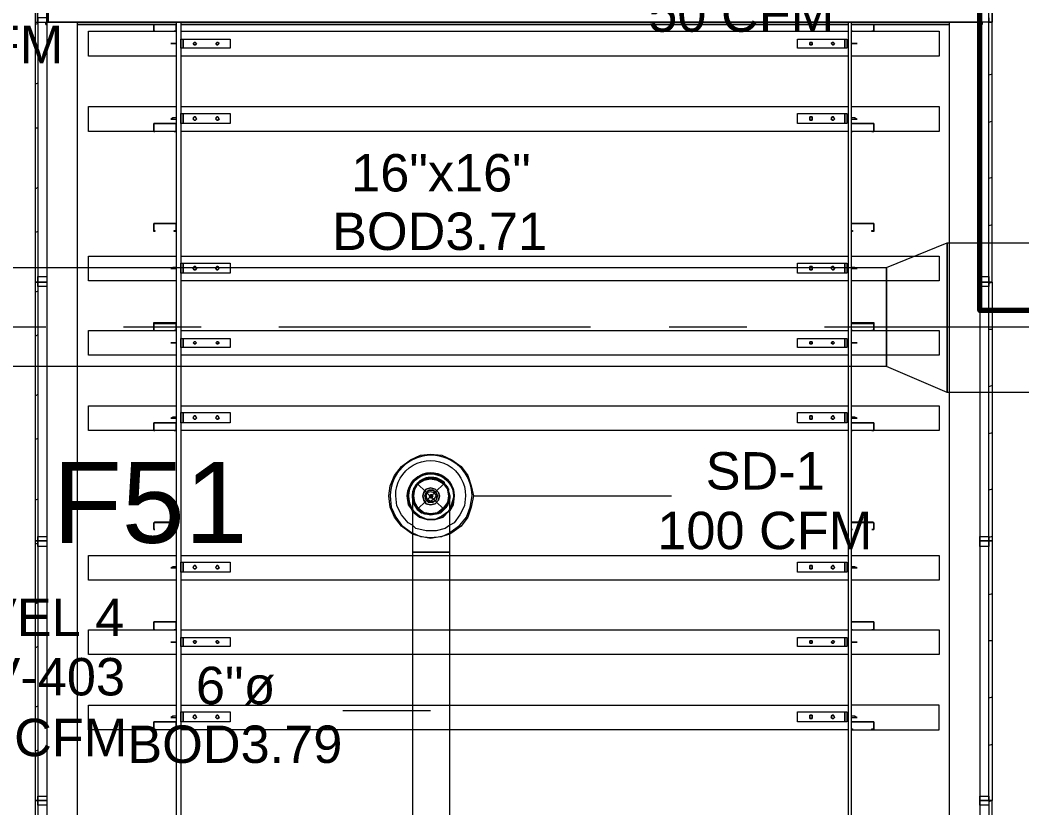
# Model space of a CAD drawing. Header units: metres. Extents: x 39 to 278, y -7 to 151.
# Drawn here: x 97.279 to 101.36, y 41.756 to 44.966 of the extents above; entities that cross this region are included whole.
import ezdxf

# ---------------------------------------------------------------- set-up
doc = ezdxf.new("R2010")
doc.units = ezdxf.units.M
doc.layers.add('HVAC - Ductos', color=5, linetype='Continuous', lineweight=50)
doc.layers.add('PDF_Geometry', color=7, linetype='Continuous', true_color=0xaaaaaa)
doc.layers.add('PDF_Text', color=7, linetype='Continuous')
doc.styles.add('PDF ArialUnicodeMS-Bold-Identity-H', font='arial.ttf')
doc.styles.add('PDF Helvetica', font='')
doc.styles.get('PDF Helvetica').set_extended_font_data('Helvetica')

msp = doc.modelspace()

# ---------------------------------------------------------------- linework, layer by layer
at = {"layer": 'HVAC - Ductos', "lineweight": 0}
for points in [[(106.0827, 43.4493), (101.0547, 43.4493), (100.8072, 43.5547), (100.8072, 43.958), (101.0547, 44.0589), (106.0827, 44.0589)], [(101.0547, 44.0589), (101.0547, 43.4493), (101.0547, 44.0589)], [(98.8776, 42.8717), (98.8684, 42.8763), (98.8318, 42.9038), (98.8043, 42.9405), (98.786, 42.9817), (98.7814, 43.0276), (98.786, 43.0688), (98.8043, 43.1101), (98.8318, 43.1467), (98.8684, 43.1743), (98.9097, 43.1926), (98.951, 43.1972), (98.9968, 43.1926), (99.038, 43.1743), (99.0747, 43.1467), (99.1022, 43.1101), (99.116, 43.0688), (99.1251, 43.0276), (99.116, 42.9817), (99.1022, 42.9405), (99.0747, 42.9038), (99.038, 42.8763), (99.0288, 42.8717)], [(98.928, 42.9543), (98.9234, 42.9543), (98.9188, 42.9588), (98.9006, 42.9725), (98.8868, 42.9909), (98.8822, 43.0093), (98.8776, 43.0276), (98.8822, 43.0459), (98.8868, 43.0643), (98.9006, 43.078), (98.9143, 43.0917), (98.9326, 43.0963), (98.951, 43.1009), (98.9693, 43.0963), (98.9876, 43.0917), (99.006, 43.078)], [(98.9188, 43.0963), (98.9234, 43.0963), (98.928, 43.0963)], [(98.928, 43.0963), (98.951, 43.1009), (98.9784, 43.0963)], [(98.9326, 43.1009), (98.9326, 43.1009)], [(98.9738, 43.1009), (98.9738, 43.1009)], [(98.9738, 43.1009), (98.9738, 43.1009)], [(98.9784, 43.0963), (98.983, 43.0963)], [(98.8822, 43.0505), (98.8822, 43.0551), (98.8822, 43.0597)], [(98.8868, 43.0597), (98.9006, 43.078), (98.9188, 43.0917)], [(98.983, 43.0917), (99.006, 43.078), (99.0197, 43.0597)], [(99.006, 43.0826), (99.006, 43.078), (99.0151, 43.0643), (99.0243, 43.0459), (99.0243, 43.0276), (99.0243, 43.0093), (99.0151, 42.9909), (99.006, 42.9725)], [(99.0197, 43.0597), (99.0243, 43.0551), (99.0243, 43.0505)], [(98.8822, 42.9955), (98.8822, 43.0001), (98.8776, 43.0276), (98.8822, 43.0505)], [(98.8776, 43.0184), (98.8776, 43.0047), (98.8868, 42.9863), (98.896, 42.9725), (98.9143, 42.9588), (98.9326, 42.9543), (98.951, 42.9497), (98.9738, 42.9543), (98.9922, 42.9588), (99.006, 42.9725), (98.9876, 42.9634), (98.9693, 42.9543), (98.951, 42.9543), (98.9326, 42.9543), (98.9143, 42.9634), (98.9006, 42.9725)], [(99.0288, 43.0184), (99.0243, 43.0047), (99.0197, 42.9863), (99.006, 42.9725), (98.983, 42.9588), (98.983, 42.9543), (98.9784, 42.9543)], [(99.0197, 43.0505), (99.0243, 43.0276), (99.0197, 43.0001)], [(99.1251, 43.0276), (99.8722, 43.0276)], [(99.4552, 43.0276), (99.6934, 43.0276), (99.9318, 43.0276)], [(98.8822, 42.9955), (98.8822, 42.9955)], [(98.9006, 42.9771), (98.8868, 42.9955)], [(99.0243, 43.0001), (99.0243, 42.9955), (99.0197, 42.9955), (99.006, 42.9771)], [(98.9784, 42.9588), (98.951, 42.9543), (98.928, 42.9588)], [(99.0288, 42.9084), (99.0106, 42.8947), (98.9738, 42.8855), (98.9326, 42.8855), (98.8914, 42.8947), (98.8776, 42.9084)], [(98.8776, 42.8763), (98.9097, 42.8625), (98.951, 42.858), (98.9968, 42.8625), (99.0288, 42.8763)], [(99.0288, 42.8717), (98.9968, 42.8625), (98.951, 42.8534), (98.9097, 42.8625), (98.8776, 42.8717)], [(98.951, 42.1521), (98.5934, 42.1521)]]:
    msp.add_lwpolyline(points, dxfattribs=at)
for points in [[(94.4913, 43.958), (100.8072, 43.958), (100.8072, 43.5547), (94.4913, 43.5547)], [(98.8868, 43.0551), (98.9006, 43.078), (98.9234, 43.0917), (98.951, 43.0963), (98.9784, 43.0917), (99.0014, 43.078), (99.0197, 43.0551), (99.0243, 43.0276), (99.0197, 43.0001), (99.0014, 42.9771), (98.9784, 42.9588), (98.951, 42.9543), (98.9234, 42.9588), (98.9006, 42.9771), (98.8868, 43.0001), (98.8822, 43.0276)], [(98.9234, 43.0413), (98.9188, 43.0276), (98.9234, 43.0413), (98.9326, 43.0551), (98.951, 43.0597), (98.9693, 43.0551), (98.983, 43.0413), (98.9876, 43.0276), (98.983, 43.0413), (98.9693, 43.0551), (98.951, 43.0597), (98.9326, 43.0551)], [(98.983, 43.0093), (98.9876, 43.0276), (98.983, 43.0093), (98.9693, 42.9955), (98.951, 42.9909), (98.9326, 42.9955), (98.9234, 43.0093), (98.9188, 43.0276), (98.9234, 43.0093), (98.9326, 42.9955), (98.951, 42.9909), (98.9693, 42.9955)], [(98.9326, 43.0413), (98.928, 43.0276), (98.9326, 43.0413), (98.9418, 43.0505), (98.9601, 43.0505), (98.9738, 43.0413), (98.9784, 43.0276), (98.9738, 43.0413), (98.9601, 43.0505), (98.9464, 43.0505)], [(98.9738, 43.0093), (98.9784, 43.0276), (98.9738, 43.0093), (98.9601, 43.0001), (98.9418, 43.0001), (98.9326, 43.0093), (98.928, 43.0276), (98.9326, 43.0093), (98.9464, 43.0047), (98.9601, 43.0047)], [(98.9372, 43.0413), (98.951, 43.0459), (98.9647, 43.0413), (98.9738, 43.0276), (98.9647, 43.0138), (98.951, 43.0047), (98.9372, 43.0138), (98.9326, 43.0276)], [(98.951, 43.0322), (98.9464, 43.0276), (98.951, 43.0322), (98.9556, 43.0322), (98.9601, 43.0276), (98.9556, 43.0184), (98.951, 43.0184), (98.9464, 43.0276), (98.951, 43.023), (98.9556, 43.023), (98.9556, 43.0276), (98.9556, 43.0322)], [(99.0288, 42.968), (99.0426, 42.9909), (99.0472, 43.0276), (99.0426, 42.9909)], [(98.8822, 42.9634), (98.9051, 42.9451), (98.9372, 42.9313), (98.9693, 42.9313), (98.9968, 42.9451), (99.0243, 42.9634), (99.0288, 42.9725), (99.0243, 42.9634), (98.9968, 42.9451), (98.9693, 42.9313), (98.9372, 42.9313), (98.9051, 42.9451), (98.8822, 42.9634), (98.8776, 42.9725)], [(99.0243, 42.9634), (99.0014, 42.9405), (98.9693, 42.9313), (98.9372, 42.9313), (98.9051, 42.9405), (98.8776, 42.9634), (98.8776, 42.968), (98.8776, 42.9634), (98.9051, 42.9405), (98.9372, 42.9313), (98.9693, 42.9313), (99.0014, 42.9405), (99.0243, 42.9634), (99.0288, 42.968)], [(98.8776, 41.0475), (98.8868, 41.0475), (98.896, 41.0475), (98.9143, 41.0475), (98.9326, 41.0475), (98.951, 41.0475), (98.9738, 41.0475), (98.9922, 41.0475), (99.006, 41.0475), (99.0197, 41.0475), (99.0243, 41.0475), (99.0288, 41.0475), (99.0288, 42.7984), (99.0243, 42.7984), (99.0197, 42.7984), (99.006, 42.7984), (98.9922, 42.7984), (98.9738, 42.7984), (98.951, 42.7984), (98.9326, 42.7984), (98.9143, 42.7984), (98.896, 42.7984), (98.8868, 42.7984), (98.8776, 42.7984)]]:
    msp.add_lwpolyline(points, close=True, dxfattribs=at)
for points in [[(99.0288, 42.8763), (99.0334, 42.8809), (99.0701, 42.9084), (99.0976, 42.9405), (99.1114, 42.9817), (99.1205, 43.0276, 0.986587), (98.786, 43.0276), (98.7906, 42.9817), (98.8088, 42.9405), (98.8318, 42.9084), (98.8684, 42.8809), (98.8776, 42.8763)], [(98.8776, 42.9084), (98.8593, 42.9176), (98.8318, 42.9497), (98.8134, 42.9863), (98.8088, 43.0276, -1.012841), (99.093, 43.0276), (99.0884, 42.9863), (99.0701, 42.9497), (99.0472, 42.9176), (99.0288, 42.9084)], [(98.8776, 43.0276), (98.8776, 43.0184, -0.706627), (99.006, 43.0826), (98.9922, 43.0917), (98.9738, 43.1009), (98.951, 43.1009), (98.9326, 43.1009), (98.9143, 43.0917), (98.896, 43.078), (98.8868, 43.0643), (98.8776, 43.0459), (98.8776, 43.0276), (98.8776, 43.0184), (98.8776, 43.0001), (98.8776, 42.9725), (98.8776, 42.9313), (98.8776, 42.8855), (98.8776, 42.8305), (98.8776, 42.7984), (98.8868, 42.7984), (98.896, 42.7984), (98.9143, 42.7984), (98.9326, 42.7984), (98.951, 42.7984), (98.9738, 42.7984), (98.9922, 42.7984), (99.006, 42.7984), (99.0197, 42.7984), (99.0243, 42.7984), (99.0288, 42.7984), (99.0288, 42.8488), (99.0288, 42.8993), (99.0288, 42.9451), (99.0288, 42.9817), (99.0288, 43.0093), (99.0288, 43.023), (99.0288, 43.0276), (99.0288, 43.0184), (99.0288, 43.0276), (99.0243, 43.0459), (99.0197, 43.0643), (99.006, 43.078), (99.0197, 43.0643), (99.0243, 43.0459), (99.0288, 43.0276)]]:
    msp.add_lwpolyline(points, format="xyb", dxfattribs=at)
msp.add_lwpolyline([(99.0472, 43.0276, 1.352204), (98.8776, 42.9725), (98.8638, 42.9955), (98.8593, 43.0276, -1.326189), (99.0288, 42.9725), (99.038, 42.9955), (99.0472, 43.0276, 0.962176), (98.8547, 43.0276), (98.8593, 42.9909), (98.8776, 42.968, -1.406407)], format="xyb", close=True, dxfattribs=at)
at = {"layer": 'PDF_Geometry', "lineweight": 0}
for points in [[(97.3514, 46.0343), (97.3422, 46.0343), (97.3422, 44.9572), (97.3422, 46.0343), (97.3422, 46.268), (97.3514, 46.268)], [(97.3834, 44.948), (97.388, 44.948), (97.3834, 44.948), (97.3834, 44.9572), (97.3834, 44.948), (97.388, 44.9572), (97.388, 46.268), (97.3926, 46.268), (97.3926, 44.9572), (97.388, 44.9572), (97.388, 44.9755), (97.3514, 44.9755), (97.3514, 44.9572), (97.388, 44.9572)], [(101.238, 44.9572), (101.238, 46.0343)], [(97.3514, 43.8984), (97.3422, 43.8984), (97.3422, 44.9572), (97.3514, 44.9572)], [(101.0639, 41.1072), (101.0639, 44.9572), (97.5118, 44.9572), (97.5118, 41.1072)], [(97.5118, 44.948), (97.9151, 44.948)], [(97.8234, 44.948), (97.828, 44.948), (97.9151, 44.948), (97.9151, 44.9205), (97.906, 44.9205), (97.9151, 44.9205), (97.9151, 44.948), (97.828, 44.948), (97.8234, 44.948), (97.8234, 44.9205)], [(100.8485, 44.9572), (100.6652, 44.9572), (100.6514, 44.9572), (97.9334, 44.9572), (100.6514, 44.9572), (100.6514, 41.1072), (100.6652, 41.1072), (100.6652, 44.9572)], [(97.9334, 44.948), (100.6514, 44.948)], [(100.7568, 44.948), (100.7522, 44.948), (100.6652, 44.948), (100.7522, 44.948), (100.7568, 44.948), (100.7568, 44.9205)], [(100.6652, 44.948), (101.0639, 44.948)], [(101.1968, 44.948), (101.1968, 44.9572)], [(97.828, 44.9205), (97.8234, 44.9205)], [(100.6697, 44.9205), (100.6652, 44.9205)], [(100.7476, 44.9205), (100.7568, 44.9205)], [(97.9334, 44.8885), (97.9426, 44.8885), (98.1351, 44.8885), (98.1351, 44.8518), (97.9426, 44.8518), (97.9334, 44.8518)], [(97.9426, 44.8885), (97.9426, 44.8518)], [(97.9426, 44.8701), (97.9426, 44.8655), (97.9426, 44.8609), (97.9426, 44.8655), (97.9426, 44.8701), (97.9426, 44.8747), (97.9426, 44.8701), (97.9426, 44.8655), (97.9426, 44.8701), (97.9426, 44.8747)], [(97.9838, 44.8701), (97.9884, 44.8655), (97.993, 44.8655), (97.9976, 44.8701), (97.993, 44.8747), (97.9884, 44.8747)], [(97.9976, 44.8701), (97.993, 44.8655), (97.9884, 44.8655), (97.9838, 44.8701), (97.9884, 44.8747), (97.993, 44.8747)], [(98.0755, 44.8701), (98.0801, 44.8655), (98.0847, 44.8655), (98.0892, 44.8701), (98.0847, 44.8747), (98.0801, 44.8747)], [(98.0892, 44.8701), (98.0847, 44.8655), (98.0801, 44.8655), (98.0755, 44.8701), (98.0801, 44.8747), (98.0847, 44.8747)], [(100.6468, 44.8885), (100.6468, 44.8518), (100.6376, 44.8518), (100.4452, 44.8518), (100.4452, 44.8885), (100.6376, 44.8885)], [(100.4955, 44.8701), (100.4955, 44.8655), (100.5047, 44.8655), (100.5047, 44.8701), (100.5047, 44.8747), (100.4955, 44.8747)], [(100.5047, 44.8701), (100.5047, 44.8655), (100.4955, 44.8655), (100.4955, 44.8701), (100.4955, 44.8747), (100.5047, 44.8747)], [(100.5826, 44.8701), (100.5872, 44.8655), (100.5918, 44.8655), (100.5964, 44.8701), (100.5918, 44.8747), (100.5872, 44.8747)], [(100.5964, 44.8701), (100.5918, 44.8655), (100.5872, 44.8655), (100.5826, 44.8701), (100.5872, 44.8747), (100.5918, 44.8747)], [(100.6376, 44.8885), (100.6376, 44.8518)], [(100.6376, 44.8701), (100.6376, 44.8655), (100.6376, 44.8609), (100.6376, 44.8655), (100.6376, 44.8701), (100.6376, 44.8747), (100.6376, 44.8701), (100.6376, 44.8655), (100.6376, 44.8701), (100.6376, 44.8747)], [(97.9334, 44.5859), (97.9426, 44.5859), (98.1351, 44.5859), (98.1351, 44.5447), (97.9426, 44.5447), (97.9334, 44.5447)], [(97.9426, 44.5859), (97.9426, 44.5447)], [(97.9426, 44.563), (97.9426, 44.5584), (97.9426, 44.563), (97.9426, 44.5722), (97.9426, 44.563), (97.9426, 44.5584), (97.9426, 44.563), (97.9426, 44.5722)], [(97.9838, 44.563), (97.9884, 44.5584), (97.993, 44.5584), (97.9976, 44.563), (97.993, 44.5722), (97.9884, 44.5722), (97.9838, 44.5676)], [(97.9976, 44.563), (97.993, 44.5584), (97.9884, 44.5584), (97.9838, 44.563), (97.9884, 44.5722), (97.993, 44.5722)], [(98.0755, 44.563), (98.0801, 44.5584), (98.0847, 44.5584), (98.0892, 44.563), (98.0847, 44.5722), (98.0801, 44.5722), (98.0755, 44.5676)], [(98.0892, 44.563), (98.0847, 44.5584), (98.0801, 44.5584), (98.0755, 44.563), (98.0801, 44.5722), (98.0847, 44.5722)], [(100.6468, 44.5859), (100.6468, 44.5447), (100.6376, 44.5447), (100.4452, 44.5447), (100.4452, 44.5859), (100.6376, 44.5859)], [(100.4955, 44.563), (100.4955, 44.5584), (100.5047, 44.5584), (100.5047, 44.563), (100.5047, 44.5722), (100.4955, 44.5722), (100.4955, 44.5676)], [(100.5047, 44.563), (100.5047, 44.5584), (100.4955, 44.5584), (100.4955, 44.563), (100.4955, 44.5722), (100.5047, 44.5722)], [(100.5826, 44.563), (100.5872, 44.5584), (100.5918, 44.5584), (100.5964, 44.563), (100.5918, 44.5722), (100.5872, 44.5722), (100.5826, 44.5676)], [(100.5964, 44.563), (100.5918, 44.5584), (100.5872, 44.5584), (100.5826, 44.563), (100.5872, 44.5722), (100.5918, 44.5722)], [(100.6376, 44.5859), (100.6376, 44.5447)], [(100.6376, 44.563), (100.6376, 44.5584), (100.6376, 44.563), (100.6376, 44.5722), (100.6376, 44.563), (100.6376, 44.5584), (100.6376, 44.563), (100.6376, 44.5722)], [(97.8234, 44.5401), (97.8234, 44.5447), (97.828, 44.5447), (97.9151, 44.5447), (97.9151, 44.5401), (97.9151, 44.5126), (97.906, 44.5126), (97.9151, 44.5126), (97.9151, 44.5401), (97.9151, 44.5447), (97.828, 44.5447), (97.8234, 44.5447), (97.8234, 44.5401), (97.8234, 44.5126)], [(100.7568, 44.5401), (100.7568, 44.5447), (100.7522, 44.5447), (100.6652, 44.5447), (100.7522, 44.5447), (100.7568, 44.5447), (100.7568, 44.5401), (100.7568, 44.5126)], [(97.828, 44.5126), (97.8234, 44.5126)], [(100.6697, 44.5126), (100.6652, 44.5126)], [(100.7476, 44.5126), (100.7568, 44.5126)], [(97.8234, 44.1367), (97.828, 44.1367), (97.9151, 44.1367), (97.9151, 44.1047), (97.906, 44.1047), (97.906, 44.1093), (97.9151, 44.1093), (97.9151, 44.1367), (97.828, 44.1367), (97.8234, 44.1367), (97.8234, 44.1093), (97.828, 44.1093), (97.828, 44.1047), (97.8234, 44.1047)], [(100.7476, 44.1047), (100.7476, 44.1093), (100.7568, 44.1093), (100.7568, 44.1367), (100.7522, 44.1367), (100.6652, 44.1367), (100.7522, 44.1367), (100.7568, 44.1367), (100.7568, 44.1047)], [(97.9334, 43.9763), (97.9426, 43.9763), (98.1351, 43.9763), (98.1351, 43.9351), (97.9426, 43.9351), (97.9334, 43.9351)], [(97.9426, 43.9763), (97.9426, 43.9351)], [(97.9426, 43.9534), (97.9426, 43.9489), (97.9426, 43.9534), (97.9426, 43.9626), (97.9426, 43.9534), (97.9426, 43.9489), (97.9426, 43.9534), (97.9426, 43.9626)], [(97.9838, 43.9534), (97.9884, 43.9489), (97.993, 43.9489), (97.9976, 43.9534), (97.993, 43.9626), (97.9884, 43.9626), (97.9838, 43.958)], [(97.9976, 43.9534), (97.993, 43.9489), (97.9884, 43.9489), (97.9838, 43.9534), (97.9884, 43.9626), (97.993, 43.9626)], [(98.0755, 43.9534), (98.0801, 43.9489), (98.0847, 43.9489), (98.0892, 43.9534), (98.0847, 43.9626), (98.0801, 43.9626), (98.0755, 43.958)], [(98.0892, 43.9534), (98.0847, 43.9489), (98.0801, 43.9489), (98.0755, 43.9534), (98.0801, 43.9626), (98.0847, 43.9626)], [(100.6468, 43.9763), (100.6468, 43.9351), (100.6376, 43.9351), (100.4452, 43.9351), (100.4452, 43.9763), (100.6376, 43.9763)], [(100.4955, 43.9534), (100.4955, 43.9489), (100.5047, 43.9489), (100.5047, 43.9534), (100.5047, 43.9626), (100.4955, 43.9626), (100.4955, 43.958)], [(100.5047, 43.9534), (100.5047, 43.9489), (100.4955, 43.9489), (100.4955, 43.9534), (100.4955, 43.9626), (100.5047, 43.9626)], [(100.5826, 43.9534), (100.5872, 43.9489), (100.5918, 43.9489), (100.5964, 43.9534), (100.5918, 43.9626), (100.5872, 43.9626), (100.5826, 43.958)], [(100.5964, 43.9534), (100.5918, 43.9489), (100.5872, 43.9489), (100.5826, 43.9534), (100.5872, 43.9626), (100.5918, 43.9626)], [(100.6376, 43.9763), (100.6376, 43.9351)], [(100.6376, 43.9534), (100.6376, 43.9489), (100.6376, 43.9534), (100.6376, 43.9626), (100.6376, 43.9534), (100.6376, 43.9489), (100.6376, 43.9534), (100.6376, 43.9626)], [(97.388, 43.8984), (97.3514, 43.8984), (97.3514, 43.9213), (97.388, 43.9213)], [(101.2243, 43.9213), (101.2243, 43.8984), (101.1876, 43.8984), (101.1876, 43.9213)], [(97.3514, 42.8443), (97.3422, 42.8443), (97.3422, 43.8984), (97.3514, 43.8984)], [(97.388, 43.8801), (97.3514, 43.8801), (97.3514, 43.8984), (97.388, 43.8984)], [(101.2243, 43.8984), (101.2243, 43.8801), (101.1876, 43.8801), (101.1876, 43.8984)], [(97.8234, 43.7289), (97.8234, 43.7334), (97.828, 43.7334), (97.9151, 43.7334), (97.9151, 43.7289), (97.9151, 43.7013), (97.906, 43.7013), (97.9151, 43.7013), (97.9151, 43.7289), (97.828, 43.7289), (97.8234, 43.7289), (97.8234, 43.7013)], [(97.9334, 43.6693), (97.9426, 43.6693), (98.1351, 43.6693), (98.1351, 43.6326), (97.9426, 43.6326), (97.9334, 43.6326)], [(97.9426, 43.6693), (97.9426, 43.6326)], [(100.6468, 43.6693), (100.6468, 43.6326), (100.6376, 43.6326), (100.4452, 43.6326), (100.4452, 43.6693), (100.6376, 43.6693)], [(100.6376, 43.6693), (100.6376, 43.6326)], [(100.6697, 43.7013), (100.6652, 43.7013)], [(100.7476, 43.7013), (100.7568, 43.7013)], [(97.9426, 43.6509), (97.9426, 43.6463), (97.9426, 43.6417), (97.9426, 43.6463), (97.9426, 43.6509), (97.9426, 43.6555), (97.9426, 43.6509), (97.9426, 43.6463), (97.9426, 43.6509), (97.9426, 43.6555)], [(97.9838, 43.6509), (97.9884, 43.6463), (97.993, 43.6463), (97.9976, 43.6509), (97.993, 43.6555), (97.9884, 43.6555)], [(97.9976, 43.6509), (97.993, 43.6463), (97.9884, 43.6463), (97.9838, 43.6509), (97.9884, 43.6555), (97.993, 43.6555)], [(98.0755, 43.6509), (98.0801, 43.6463), (98.0847, 43.6463), (98.0892, 43.6509), (98.0847, 43.6555), (98.0801, 43.6555)], [(98.0892, 43.6509), (98.0847, 43.6463), (98.0801, 43.6463), (98.0755, 43.6509), (98.0801, 43.6555), (98.0847, 43.6555)], [(100.4955, 43.6509), (100.4955, 43.6463), (100.5047, 43.6463), (100.5047, 43.6509), (100.5047, 43.6555), (100.4955, 43.6555)], [(100.5047, 43.6509), (100.5047, 43.6463), (100.4955, 43.6463), (100.4955, 43.6509), (100.4955, 43.6555), (100.5047, 43.6555)], [(100.5826, 43.6509), (100.5872, 43.6463), (100.5918, 43.6463), (100.5964, 43.6509), (100.5918, 43.6555), (100.5872, 43.6555)], [(100.5964, 43.6509), (100.5918, 43.6463), (100.5872, 43.6463), (100.5826, 43.6509), (100.5872, 43.6555), (100.5918, 43.6555)], [(100.6376, 43.6509), (100.6376, 43.6463), (100.6376, 43.6417), (100.6376, 43.6463), (100.6376, 43.6509), (100.6376, 43.6555), (100.6376, 43.6509), (100.6376, 43.6463), (100.6376, 43.6509), (100.6376, 43.6555)], [(97.9334, 43.3667), (97.9426, 43.3667), (98.1351, 43.3667), (98.1351, 43.3255), (97.9426, 43.3255), (97.9334, 43.3255)], [(97.9426, 43.3667), (97.9426, 43.3255)], [(97.9426, 43.3438), (97.9426, 43.3393), (97.9426, 43.3438), (97.9426, 43.353), (97.9426, 43.3438), (97.9426, 43.3393), (97.9426, 43.3438), (97.9426, 43.353)], [(97.9838, 43.3438), (97.9884, 43.3393), (97.993, 43.3393), (97.9976, 43.3438), (97.993, 43.353), (97.9884, 43.353), (97.9838, 43.3484)], [(97.9976, 43.3438), (97.993, 43.3393), (97.9884, 43.3393), (97.9838, 43.3438), (97.9884, 43.353), (97.993, 43.353)], [(98.0755, 43.3438), (98.0801, 43.3393), (98.0847, 43.3393), (98.0892, 43.3438), (98.0847, 43.353), (98.0801, 43.353), (98.0755, 43.3484)], [(98.0892, 43.3438), (98.0847, 43.3393), (98.0801, 43.3393), (98.0755, 43.3438), (98.0801, 43.353), (98.0847, 43.353)], [(100.6468, 43.3667), (100.6468, 43.3255), (100.6376, 43.3255), (100.4452, 43.3255), (100.4452, 43.3667), (100.6376, 43.3667)], [(100.4955, 43.3438), (100.4955, 43.3393), (100.5047, 43.3393), (100.5047, 43.3438), (100.5047, 43.353), (100.4955, 43.353), (100.4955, 43.3484)], [(100.5047, 43.3438), (100.5047, 43.3393), (100.4955, 43.3393), (100.4955, 43.3438), (100.4955, 43.353), (100.5047, 43.353)], [(100.5826, 43.3438), (100.5872, 43.3393), (100.5918, 43.3393), (100.5964, 43.3438), (100.5918, 43.353), (100.5872, 43.353), (100.5826, 43.3484)], [(100.5964, 43.3438), (100.5918, 43.3393), (100.5872, 43.3393), (100.5826, 43.3438), (100.5872, 43.353), (100.5918, 43.353)], [(100.6376, 43.3667), (100.6376, 43.3255)], [(100.6376, 43.3438), (100.6376, 43.3393), (100.6376, 43.3438), (100.6376, 43.353), (100.6376, 43.3438), (100.6376, 43.3393), (100.6376, 43.3438), (100.6376, 43.353)], [(97.8234, 43.3255), (97.828, 43.3255), (97.9151, 43.3255), (97.9151, 43.2934), (97.906, 43.2934), (97.9151, 43.2934), (97.9151, 43.3255), (97.828, 43.3255), (97.8234, 43.3255), (97.8234, 43.2934)], [(100.7568, 43.3255), (100.7522, 43.3255), (100.6652, 43.3255), (100.7522, 43.3255), (100.7568, 43.3255), (100.7568, 43.2934)], [(97.828, 43.2934), (97.8234, 43.2934)], [(100.6697, 43.2934), (100.6652, 43.2934)], [(100.7476, 43.2934), (100.7568, 43.2934)], [(97.8234, 42.9176), (97.828, 42.9222), (97.9151, 42.9222), (97.9151, 42.9176), (97.9151, 42.8901), (97.906, 42.8901), (97.9151, 42.8901), (97.9151, 42.9176), (97.828, 42.9176), (97.8234, 42.9176), (97.8234, 42.8901)], [(97.828, 42.8901), (97.8234, 42.8901)], [(100.6697, 42.8901), (100.6652, 42.8901)], [(100.7476, 42.8901), (100.7568, 42.8901)], [(97.388, 42.8443), (97.3514, 42.8443), (97.3514, 42.8625), (97.388, 42.8625)], [(101.2243, 42.8625), (101.2243, 42.8443), (101.1876, 42.8443), (101.1876, 42.8625)], [(97.3514, 41.7855), (97.3422, 41.7855), (97.3422, 42.8443), (97.3514, 42.8443)], [(97.388, 42.8213), (97.3514, 42.8213), (97.3514, 42.8443), (97.388, 42.8443)], [(101.2243, 42.8443), (101.2243, 42.8213), (101.1876, 42.8213), (101.1876, 42.8443)], [(97.9334, 42.7572), (97.9426, 42.7572), (98.1351, 42.7572), (98.1351, 42.7159), (97.9426, 42.7159), (97.9334, 42.7159)], [(97.9426, 42.7572), (97.9426, 42.7159)], [(97.9426, 42.7343), (97.9426, 42.7297), (97.9426, 42.7343), (97.9426, 42.7434), (97.9426, 42.7343), (97.9426, 42.7297), (97.9426, 42.7343), (97.9426, 42.7434)], [(97.9838, 42.7343), (97.9884, 42.7297), (97.993, 42.7297), (97.9976, 42.7343), (97.993, 42.7434), (97.9884, 42.7434), (97.9838, 42.7388)], [(97.9976, 42.7343), (97.993, 42.7297), (97.9884, 42.7297), (97.9838, 42.7343), (97.9884, 42.7434), (97.993, 42.7434)], [(98.0755, 42.7343), (98.0801, 42.7297), (98.0847, 42.7297), (98.0892, 42.7343), (98.0847, 42.7434), (98.0801, 42.7434), (98.0755, 42.7388)], [(98.0892, 42.7343), (98.0847, 42.7297), (98.0801, 42.7297), (98.0755, 42.7343), (98.0801, 42.7434), (98.0847, 42.7434)], [(100.6468, 42.7572), (100.6468, 42.7159), (100.6376, 42.7159), (100.4452, 42.7159), (100.4452, 42.7572), (100.6376, 42.7572)], [(100.4955, 42.7343), (100.4955, 42.7297), (100.5047, 42.7297), (100.5047, 42.7343), (100.5047, 42.7434), (100.4955, 42.7434), (100.4955, 42.7388)], [(100.5047, 42.7343), (100.5047, 42.7297), (100.4955, 42.7297), (100.4955, 42.7343), (100.4955, 42.7434), (100.5047, 42.7434)], [(100.5826, 42.7343), (100.5872, 42.7297), (100.5918, 42.7297), (100.5964, 42.7343), (100.5918, 42.7434), (100.5872, 42.7434), (100.5826, 42.7388)], [(100.5964, 42.7343), (100.5918, 42.7297), (100.5872, 42.7297), (100.5826, 42.7343), (100.5872, 42.7434), (100.5918, 42.7434)], [(100.6376, 42.7572), (100.6376, 42.7159)], [(100.6376, 42.7343), (100.6376, 42.7297), (100.6376, 42.7343), (100.6376, 42.7434), (100.6376, 42.7343), (100.6376, 42.7297), (100.6376, 42.7343), (100.6376, 42.7434)], [(97.8234, 42.5142), (97.828, 42.5142), (97.9151, 42.5142), (97.9151, 42.4822), (97.906, 42.4822), (97.9151, 42.4822), (97.9151, 42.5142), (97.828, 42.5142), (97.8234, 42.5142), (97.8234, 42.4822)], [(97.828, 42.4822), (97.8234, 42.4822)], [(100.7568, 42.5142), (100.7522, 42.5142), (100.6652, 42.5142), (100.7522, 42.5142), (100.7568, 42.5142), (100.7568, 42.4822)], [(100.6697, 42.4822), (100.6652, 42.4822)], [(100.7476, 42.4822), (100.7568, 42.4822)], [(97.9334, 42.4501), (97.9426, 42.4501), (98.1351, 42.4501), (98.1351, 42.4134), (97.9426, 42.4134), (97.9334, 42.4134)], [(97.9426, 42.4501), (97.9426, 42.4134)], [(100.6468, 42.4501), (100.6468, 42.4134), (100.6376, 42.4134), (100.4452, 42.4134), (100.4452, 42.4501), (100.6376, 42.4501)], [(100.6376, 42.4501), (100.6376, 42.4134)], [(97.9426, 42.4317), (97.9426, 42.4271), (97.9426, 42.4225), (97.9426, 42.4271), (97.9426, 42.4317), (97.9426, 42.4363), (97.9426, 42.4317), (97.9426, 42.4271), (97.9426, 42.4317), (97.9426, 42.4363)], [(97.9838, 42.4317), (97.9884, 42.4271), (97.993, 42.4271), (97.9976, 42.4317), (97.993, 42.4363), (97.9884, 42.4363)], [(97.9976, 42.4317), (97.993, 42.4271), (97.9884, 42.4271), (97.9838, 42.4317), (97.9884, 42.4363), (97.993, 42.4363)], [(98.0755, 42.4317), (98.0801, 42.4271), (98.0847, 42.4271), (98.0892, 42.4317), (98.0847, 42.4363), (98.0801, 42.4363)], [(98.0892, 42.4317), (98.0847, 42.4271), (98.0801, 42.4271), (98.0755, 42.4317), (98.0801, 42.4363), (98.0847, 42.4363)], [(100.4955, 42.4317), (100.4955, 42.4271), (100.5047, 42.4271), (100.5047, 42.4317), (100.5047, 42.4363), (100.4955, 42.4363)], [(100.5047, 42.4317), (100.5047, 42.4271), (100.4955, 42.4271), (100.4955, 42.4317), (100.4955, 42.4363), (100.5047, 42.4363)], [(100.5826, 42.4317), (100.5872, 42.4271), (100.5918, 42.4271), (100.5964, 42.4317), (100.5918, 42.4363), (100.5872, 42.4363)], [(100.5964, 42.4317), (100.5918, 42.4271), (100.5872, 42.4271), (100.5826, 42.4317), (100.5872, 42.4363), (100.5918, 42.4363)], [(100.6376, 42.4317), (100.6376, 42.4271), (100.6376, 42.4225), (100.6376, 42.4271), (100.6376, 42.4317), (100.6376, 42.4363), (100.6376, 42.4317), (100.6376, 42.4271), (100.6376, 42.4317), (100.6376, 42.4363)], [(97.9334, 42.1475), (97.9426, 42.1475), (98.1351, 42.1475), (98.1351, 42.1063), (97.9426, 42.1063), (97.9334, 42.1063)], [(97.9426, 42.1475), (97.9426, 42.1063)], [(97.9426, 42.1247), (97.9426, 42.1201), (97.9426, 42.1247), (97.9426, 42.1338), (97.9426, 42.1247), (97.9426, 42.1201), (97.9426, 42.1247), (97.9426, 42.1338)], [(97.9838, 42.1247), (97.9884, 42.1201), (97.993, 42.1201), (97.9976, 42.1247), (97.993, 42.1338), (97.9884, 42.1338), (97.9838, 42.1292)], [(97.9976, 42.1247), (97.993, 42.1201), (97.9884, 42.1201), (97.9838, 42.1247), (97.9884, 42.1338), (97.993, 42.1338)], [(98.0755, 42.1247), (98.0801, 42.1201), (98.0847, 42.1201), (98.0892, 42.1247), (98.0847, 42.1338), (98.0801, 42.1338), (98.0755, 42.1292)], [(98.0892, 42.1247), (98.0847, 42.1201), (98.0801, 42.1201), (98.0755, 42.1247), (98.0801, 42.1338), (98.0847, 42.1338)], [(100.6468, 42.1475), (100.6468, 42.1063), (100.6376, 42.1063), (100.4452, 42.1063), (100.4452, 42.1475), (100.6376, 42.1475)], [(100.4955, 42.1247), (100.4955, 42.1201), (100.5047, 42.1201), (100.5047, 42.1247), (100.5047, 42.1338), (100.4955, 42.1338), (100.4955, 42.1292)], [(100.5047, 42.1247), (100.5047, 42.1201), (100.4955, 42.1201), (100.4955, 42.1247), (100.4955, 42.1338), (100.5047, 42.1338)], [(100.5826, 42.1247), (100.5872, 42.1201), (100.5918, 42.1201), (100.5964, 42.1247), (100.5918, 42.1338), (100.5872, 42.1338), (100.5826, 42.1292)], [(100.5964, 42.1247), (100.5918, 42.1201), (100.5872, 42.1201), (100.5826, 42.1247), (100.5872, 42.1338), (100.5918, 42.1338)], [(100.6376, 42.1475), (100.6376, 42.1063)], [(100.6376, 42.1247), (100.6376, 42.1201), (100.6376, 42.1247), (100.6376, 42.1338), (100.6376, 42.1247), (100.6376, 42.1201), (100.6376, 42.1247), (100.6376, 42.1338)], [(97.8234, 42.1063), (97.828, 42.1063), (97.9151, 42.1063), (97.9151, 42.0742), (97.906, 42.0742), (97.906, 42.0788), (97.9151, 42.0788), (97.9151, 42.1063), (97.828, 42.1063), (97.8234, 42.1063), (97.8234, 42.0788), (97.828, 42.0788), (97.828, 42.0742), (97.8234, 42.0742)], [(100.7476, 42.0742), (100.7476, 42.0788), (100.7568, 42.0788), (100.7568, 42.1063), (100.7522, 42.1063), (100.6652, 42.1063), (100.7522, 42.1063), (100.7568, 42.1063), (100.7568, 42.0742)], [(97.388, 41.7855), (97.3514, 41.7855), (97.3514, 41.8038), (97.388, 41.8038)], [(101.2243, 41.8038), (101.2243, 41.7855), (101.1876, 41.7855), (101.1876, 41.8038)], [(97.3514, 40.7268), (97.3422, 40.7268), (97.3422, 41.7855), (97.3514, 41.7855)], [(97.388, 41.7671), (97.3514, 41.7671), (97.3514, 41.7855), (97.388, 41.7855)], [(101.2243, 41.7855), (101.2243, 41.7671), (101.1876, 41.7671), (101.1876, 41.7855)]]:
    msp.add_lwpolyline(points, close=True, dxfattribs=at)
for points in [[(97.3926, 44.9755), (97.3926, 44.9572), (101.1876, 44.9572), (101.1876, 46.268), (101.1876, 44.9572), (101.1968, 44.948), (101.1876, 44.948), (101.1968, 44.948), (101.1876, 44.9572), (101.1876, 44.9755)], [(97.3422, 44.9572), (97.3514, 44.9572), (97.3514, 46.0343), (97.3514, 44.9939)], [(101.238, 41.7855), (101.2243, 41.7855), (101.2243, 42.8443), (101.238, 42.8443), (101.2243, 42.8443), (101.2243, 43.8984), (101.238, 43.8984), (101.238, 44.9572), (101.2243, 44.9572), (101.2243, 46.0343), (101.238, 46.0343), (101.2243, 46.0343)], [(97.388, 45.0809), (97.388, 44.9572), (97.388, 39.6679), (97.5118, 39.6679), (97.5118, 40.9834), (101.0639, 40.9834), (101.0639, 39.6679), (101.0639, 36.6934), (101.0639, 39.6679), (101.0639, 36.6934)], [(101.1876, 45.0809), (101.1876, 44.9572), (101.1876, 39.6679), (101.1739, 39.6679), (101.1739, 36.6934), (101.1739, 39.6679), (101.0776, 39.6679), (101.0776, 36.6934), (101.0776, 39.6679), (101.0639, 39.6679), (101.0639, 36.6934), (101.0547, 36.698), (97.5209, 36.698), (97.5209, 39.6725), (97.5118, 39.6725), (97.5209, 39.6725), (97.5209, 36.698), (97.5164, 36.6934), (100.8485, 36.6934), (97.5164, 36.6934), (97.5164, 39.6679), (97.5164, 36.6934)], [(101.2243, 44.9755), (101.2243, 44.9572), (101.1876, 44.9572), (101.0639, 44.9572), (97.5118, 44.9572), (97.388, 44.9572), (101.1876, 44.9572), (101.1876, 44.9755)], [(97.3514, 44.9526), (97.3422, 44.948)], [(97.388, 44.9572), (97.388, 44.9572)], [(97.9334, 44.9572), (97.9151, 44.9572), (97.5164, 44.9572), (97.9151, 44.9572), (97.9151, 41.1072), (97.828, 41.1072), (97.8234, 41.1072), (97.8234, 41.1392), (97.8234, 41.1072)], [(97.9334, 44.9572), (97.9334, 41.1072), (97.9151, 41.1072)], [(97.9151, 44.948), (97.9151, 44.948)], [(97.9151, 44.948), (97.9151, 44.948)], [(101.1876, 44.9572), (101.1876, 44.9572)], [(101.1876, 44.9572), (101.1876, 44.9572)], [(101.238, 43.8984), (101.2243, 43.8984), (101.2243, 44.9572), (101.238, 44.9572)], [(97.9151, 44.8197), (97.5576, 44.8197), (97.5576, 44.9205), (97.8234, 44.9205), (97.9151, 44.9205)], [(97.828, 44.9205), (97.828, 44.9205)], [(97.906, 44.9205), (97.906, 44.9205)], [(97.9334, 44.9205), (100.6514, 44.9205)], [(100.6652, 44.9205), (100.7568, 44.9205), (101.0226, 44.9205), (101.0226, 44.8197), (100.6652, 44.8197)], [(100.6697, 44.9205), (100.6697, 44.9205)], [(100.7476, 44.9205), (100.7476, 44.9205)], [(97.8922, 44.8701), (97.9014, 44.8701), (97.8922, 44.8701)], [(97.9014, 44.8701), (97.9151, 44.8701), (97.9014, 44.8701)], [(97.9014, 44.8701), (97.9014, 44.8701)], [(97.9426, 44.8747), (97.9426, 44.8747)], [(97.9426, 44.8655), (97.9426, 44.8609)], [(100.6376, 44.8747), (100.6376, 44.8747)], [(100.6376, 44.8609), (100.6376, 44.8655)], [(100.6652, 44.8701), (100.6789, 44.8701), (100.6652, 44.8701)], [(100.6789, 44.8701), (100.688, 44.8701), (100.6789, 44.8701)], [(100.6789, 44.8701), (100.6789, 44.8701)], [(100.6514, 44.8197), (97.9334, 44.8197)], [(101.238, 44.7463), (101.2243, 44.7417)], [(97.3514, 44.7097), (97.3422, 44.7051)], [(97.9151, 44.5126), (97.8234, 44.5126), (97.5576, 44.5126), (97.5576, 44.6134), (97.9151, 44.6134)], [(97.9334, 44.6134), (100.6514, 44.6134)], [(100.6652, 44.6134), (101.0226, 44.6134), (101.0226, 44.5126), (100.7568, 44.5126), (100.6652, 44.5126)], [(97.9151, 44.5676), (97.9014, 44.5676), (97.8922, 44.563), (97.9014, 44.563), (97.9151, 44.563)], [(97.9014, 44.563), (97.9014, 44.5676)], [(97.9426, 44.5722), (97.9426, 44.5676)], [(100.6376, 44.5676), (100.6376, 44.5722)], [(100.6652, 44.563), (100.6789, 44.563), (100.688, 44.563), (100.6789, 44.5676), (100.6652, 44.5676)], [(100.6789, 44.5676), (100.6789, 44.563)], [(97.3514, 44.5263), (97.3422, 44.5263)], [(97.9426, 44.563), (97.9426, 44.5584)], [(100.6376, 44.5584), (100.6376, 44.563)], [(100.6789, 44.563), (100.6789, 44.563)], [(101.238, 44.5539), (101.2243, 44.5493)], [(97.828, 44.5126), (97.828, 44.5126)], [(97.906, 44.5126), (97.906, 44.5126)], [(100.6514, 44.5126), (97.9334, 44.5126)], [(100.6697, 44.5126), (100.6697, 44.5126)], [(100.7476, 44.5126), (100.7476, 44.5126)], [(101.238, 44.3247), (101.2243, 44.3201)], [(97.3514, 44.2834), (97.3422, 44.2789)], [(97.9151, 44.1367), (97.9151, 44.1367)], [(97.9151, 44.1367), (97.9151, 44.1367)], [(101.238, 44.1322), (101.2243, 44.1276)], [(97.3514, 44.1047), (97.3422, 44.1001)], [(100.6652, 44.1093), (100.6697, 44.1093), (100.6697, 44.1047), (100.6652, 44.1047)], [(97.9151, 43.903), (97.5576, 43.903), (97.5576, 44.0039), (97.9151, 44.0039)], [(97.9334, 44.0039), (100.6514, 44.0039)], [(100.6652, 44.0039), (101.0226, 44.0039), (101.0226, 43.903), (100.6652, 43.903)], [(97.9151, 43.958), (97.9014, 43.958), (97.8922, 43.9534), (97.9014, 43.9534), (97.9151, 43.9534)], [(97.9014, 43.9534), (97.9014, 43.958)], [(97.9426, 43.9626), (97.9426, 43.958)], [(97.9426, 43.9534), (97.9426, 43.9489)], [(100.6376, 43.958), (100.6376, 43.9626)], [(100.6376, 43.9489), (100.6376, 43.9534)], [(100.6652, 43.9534), (100.6789, 43.9534), (100.688, 43.9534), (100.6789, 43.958), (100.6652, 43.958)], [(100.6789, 43.958), (100.6789, 43.9534)], [(100.6789, 43.9534), (100.6789, 43.9534)], [(100.6514, 43.903), (97.9334, 43.903)], [(101.2243, 43.8939), (101.238, 43.8984), (101.238, 42.8443), (101.238, 41.7855), (101.2243, 41.7855), (101.2243, 40.7268), (101.238, 40.7268), (101.2243, 40.7268), (101.2243, 39.6679), (101.238, 39.6679), (101.238, 40.7268), (101.238, 41.7855), (101.2243, 41.7809)], [(97.3514, 43.8617), (97.3422, 43.8572)], [(97.3834, 43.7151), (96.1092, 43.7151)], [(98.016, 43.7151), (97.6997, 43.7151)], [(97.9151, 43.7289), (97.9151, 43.7289)], [(99.6018, 43.7151), (98.3322, 43.7151)], [(100.2389, 43.7151), (99.9226, 43.7151)], [(101.8248, 43.7151), (100.5552, 43.7151)], [(100.6652, 43.7334), (100.7522, 43.7334), (100.7568, 43.7334), (100.7568, 43.7289), (100.7568, 43.7013), (100.7568, 43.7289), (100.7522, 43.7289), (100.6652, 43.7289)], [(97.3514, 43.683), (97.3422, 43.6784)], [(97.9151, 43.6005), (97.5576, 43.6005), (97.5576, 43.7013), (97.8234, 43.7013), (97.9151, 43.7013)], [(97.9334, 43.7013), (100.6514, 43.7013)], [(100.6652, 43.7013), (100.7568, 43.7013), (101.0226, 43.7013), (101.0226, 43.6005), (100.6652, 43.6005)], [(100.6697, 43.7013), (100.6697, 43.7013)], [(100.7476, 43.7013), (100.7476, 43.7013)], [(101.238, 43.7059), (101.2243, 43.7059)], [(97.8922, 43.6509), (97.9014, 43.6509), (97.8922, 43.6509)], [(97.9014, 43.6509), (97.9151, 43.6509), (97.9014, 43.6509)], [(97.9014, 43.6509), (97.9014, 43.6509)], [(97.9426, 43.6555), (97.9426, 43.6555)], [(97.9426, 43.6463), (97.9426, 43.6417)], [(100.6376, 43.6555), (100.6376, 43.6555)], [(100.6376, 43.6417), (100.6376, 43.6463)], [(100.6652, 43.6509), (100.6789, 43.6509), (100.6652, 43.6509)], [(100.6789, 43.6509), (100.688, 43.6509), (100.6789, 43.6509)], [(100.6789, 43.6509), (100.6789, 43.6509)], [(100.6514, 43.6005), (97.9334, 43.6005)], [(101.238, 43.4768), (101.2243, 43.4722)], [(97.3514, 43.4401), (97.3422, 43.4355)], [(97.9151, 43.2934), (97.5576, 43.2934), (97.5576, 43.3943), (97.9151, 43.3943)], [(97.9334, 43.3943), (100.6514, 43.3943)], [(100.6652, 43.3943), (101.0226, 43.3943), (101.0226, 43.2934), (100.6652, 43.2934)], [(97.9151, 43.3484), (97.9014, 43.3484), (97.8922, 43.3438), (97.9014, 43.3438), (97.9151, 43.3438)], [(97.9014, 43.3438), (97.9014, 43.3484)], [(97.9426, 43.353), (97.9426, 43.3484)], [(97.9426, 43.3438), (97.9426, 43.3393)], [(100.6376, 43.3484), (100.6376, 43.353)], [(100.6376, 43.3393), (100.6376, 43.3438)], [(100.6652, 43.3438), (100.6789, 43.3438), (100.688, 43.3438), (100.6789, 43.3484), (100.6652, 43.3484)], [(100.6789, 43.3484), (100.6789, 43.3438)], [(100.6789, 43.3438), (100.6789, 43.3438)], [(97.9151, 43.3255), (97.9151, 43.3255)], [(97.9151, 43.3255), (97.9151, 43.3255)], [(97.3514, 43.2613), (97.3422, 43.2567)], [(97.828, 43.2934), (97.828, 43.2934)], [(97.906, 43.2934), (97.906, 43.2934)], [(100.6514, 43.2934), (97.9334, 43.2934)], [(100.6697, 43.2934), (100.6697, 43.2934)], [(100.7476, 43.2934), (100.7476, 43.2934)], [(101.238, 43.2843), (101.2243, 43.2797)], [(101.238, 43.0551), (101.2243, 43.0505)], [(97.3514, 43.0138), (97.3422, 43.0093)], [(97.828, 42.8901), (97.828, 42.8901)], [(97.906, 42.8901), (97.906, 42.8901)], [(97.9151, 42.9176), (97.9151, 42.9176)], [(100.6652, 42.9222), (100.7522, 42.9222), (100.7568, 42.9176), (100.7568, 42.8901), (100.7568, 42.9176), (100.7522, 42.9176), (100.6652, 42.9176)], [(100.6697, 42.8901), (100.6697, 42.8901)], [(100.7476, 42.8901), (100.7476, 42.8901)], [(101.238, 42.8625), (101.2243, 42.858)], [(97.3514, 42.8351), (97.3422, 42.8305)], [(97.9151, 42.6838), (97.5576, 42.6838), (97.5576, 42.7847), (97.9151, 42.7847)], [(97.9334, 42.7847), (100.6514, 42.7847)], [(100.6652, 42.7847), (101.0226, 42.7847), (101.0226, 42.6838), (100.6652, 42.6838)], [(97.9151, 42.7388), (97.9014, 42.7388), (97.8922, 42.7343), (97.9014, 42.7343), (97.9151, 42.7343)], [(97.9014, 42.7343), (97.9014, 42.7388)], [(97.9426, 42.7434), (97.9426, 42.7388)], [(97.9426, 42.7343), (97.9426, 42.7297)], [(100.6376, 42.7388), (100.6376, 42.7434)], [(100.6376, 42.7297), (100.6376, 42.7343)], [(100.6652, 42.7343), (100.6789, 42.7343), (100.688, 42.7343), (100.6789, 42.7388), (100.6652, 42.7388)], [(100.6789, 42.7388), (100.6789, 42.7343)], [(100.6789, 42.7343), (100.6789, 42.7343)], [(100.6514, 42.6838), (97.9334, 42.6838)], [(101.238, 42.6288), (101.2243, 42.6242)], [(97.3514, 42.5921), (97.3422, 42.5875)], [(97.9151, 42.3813), (97.5576, 42.3813), (97.5576, 42.4822), (97.9151, 42.4822)], [(97.828, 42.4822), (97.828, 42.4822)], [(97.906, 42.4822), (97.906, 42.4822)], [(97.9151, 42.5142), (97.9151, 42.5142)], [(97.9151, 42.5142), (97.9151, 42.5142)], [(97.9334, 42.4822), (100.6514, 42.4822)], [(100.6652, 42.4822), (101.0226, 42.4822), (101.0226, 42.3813), (100.6652, 42.3813)], [(100.6697, 42.4822), (100.6697, 42.4822)], [(100.7476, 42.4822), (100.7476, 42.4822)], [(97.3514, 42.4134), (97.3422, 42.4088)], [(97.8922, 42.4317), (97.9014, 42.4317), (97.8922, 42.4317)], [(97.9014, 42.4317), (97.9151, 42.4317), (97.9014, 42.4317)], [(97.9014, 42.4317), (97.9014, 42.4317)], [(97.9426, 42.4363), (97.9426, 42.4363)], [(97.9426, 42.4271), (97.9426, 42.4225)], [(100.6376, 42.4363), (100.6376, 42.4363)], [(100.6376, 42.4225), (100.6376, 42.4271)], [(100.6652, 42.4317), (100.6789, 42.4317), (100.6652, 42.4317)], [(100.6789, 42.4317), (100.688, 42.4317), (100.6789, 42.4317)], [(100.6789, 42.4317), (100.6789, 42.4317)], [(101.238, 42.4363), (101.2243, 42.4363)], [(100.6514, 42.3813), (97.9334, 42.3813)], [(101.238, 42.2072), (101.2243, 42.2026)], [(97.3514, 42.1705), (97.3422, 42.1659)], [(97.9151, 42.0742), (97.5576, 42.0742), (97.5576, 42.1751), (97.9151, 42.1751)], [(97.9334, 42.1751), (100.6514, 42.1751)], [(100.6652, 42.0788), (100.6697, 42.0788), (100.6697, 42.0742), (100.6652, 42.0742), (101.0226, 42.0742), (101.0226, 42.1751), (100.6652, 42.1751)], [(97.9151, 42.1292), (97.9014, 42.1292), (97.8922, 42.1247), (97.9014, 42.1247), (97.9151, 42.1247)], [(97.9014, 42.1247), (97.9014, 42.1292)], [(97.9426, 42.1338), (97.9426, 42.1292)], [(97.9426, 42.1247), (97.9426, 42.1201)], [(100.6376, 42.1292), (100.6376, 42.1338)], [(100.6376, 42.1201), (100.6376, 42.1247)], [(100.6652, 42.1247), (100.6789, 42.1247), (100.688, 42.1247), (100.6789, 42.1292), (100.6652, 42.1292)], [(100.6789, 42.1292), (100.6789, 42.1247)], [(100.6789, 42.1247), (100.6789, 42.1247)], [(97.9151, 42.1063), (97.9151, 42.1063)], [(97.9151, 42.1063), (97.9151, 42.1063)], [(100.6514, 42.0742), (97.9334, 42.0742)], [(101.238, 42.0147), (101.2243, 42.0101)], [(97.3514, 41.9917), (97.3422, 41.9871)]]:
    msp.add_lwpolyline(points, dxfattribs=at)
at = {"layer": 'PDF_Geometry', "color": 232, "lineweight": 70, "true_color": 0xe91e64}
msp.add_lwpolyline([(101.1882, 45.2708), (101.8773, 45.2708), (101.8773, 43.7823), (101.1882, 43.7823)], close=True, dxfattribs=at)
at = {"layer": 'PDF_Geometry', "color": 8, "lineweight": 0, "true_color": 0x808080}
msp.add_lwpolyline([(99.0151, 43.0688), (98.9738, 43.0963), (98.928, 43.0963), (98.8914, 43.0688), (98.8776, 43.0276), (98.8914, 42.9817), (98.928, 42.9543), (98.9738, 42.9543), (99.0151, 42.9817), (99.0288, 43.0276)], close=True, dxfattribs=at)
for points in [[(98.896, 43.078), (99.006, 42.9725)], [(99.006, 43.078), (98.896, 42.9725)]]:
    msp.add_lwpolyline(points, dxfattribs=at)

# ---------------------------------------------------------------- texts
at = {"layer": 'PDF_Text', "lineweight": 0, "char_height": 0.15247, "attachment_point": 4, "style": 'PDF Helvetica'}
for s, insert in [('50 CFM', (99.8375, 44.9937)), ('100 CFM', (96.5786, 44.8654)), ('16"x16"', (98.6274, 44.3429)), ('BOD3.71', (98.5495, 44.1045)), ('SD-1', (100.0713, 43.1282)), ('100 CFM', (99.8742, 42.8853)), ('LEVEL 4', (96.8628, 42.5324)), ('VAV-403', (96.8537, 42.2894)), ('6"ø', (97.9949, 42.2528)), ('200 CFM', (96.8399, 42.0419)), ('BOD3.79', (97.7154, 42.0144))]:
    msp.add_mtext(s, dxfattribs=dict(at, insert=insert))
at = {"layer": 'PDF_Text', "color": 232, "lineweight": 70, "true_color": 0xe91e64, "insert": (97.4114, 42.9987), "char_height": 0.33001, "attachment_point": 4, "style": 'PDF ArialUnicodeMS-Bold-Identity-H'}
msp.add_mtext('F51', dxfattribs=at)

doc.saveas('drawing.dxf')
